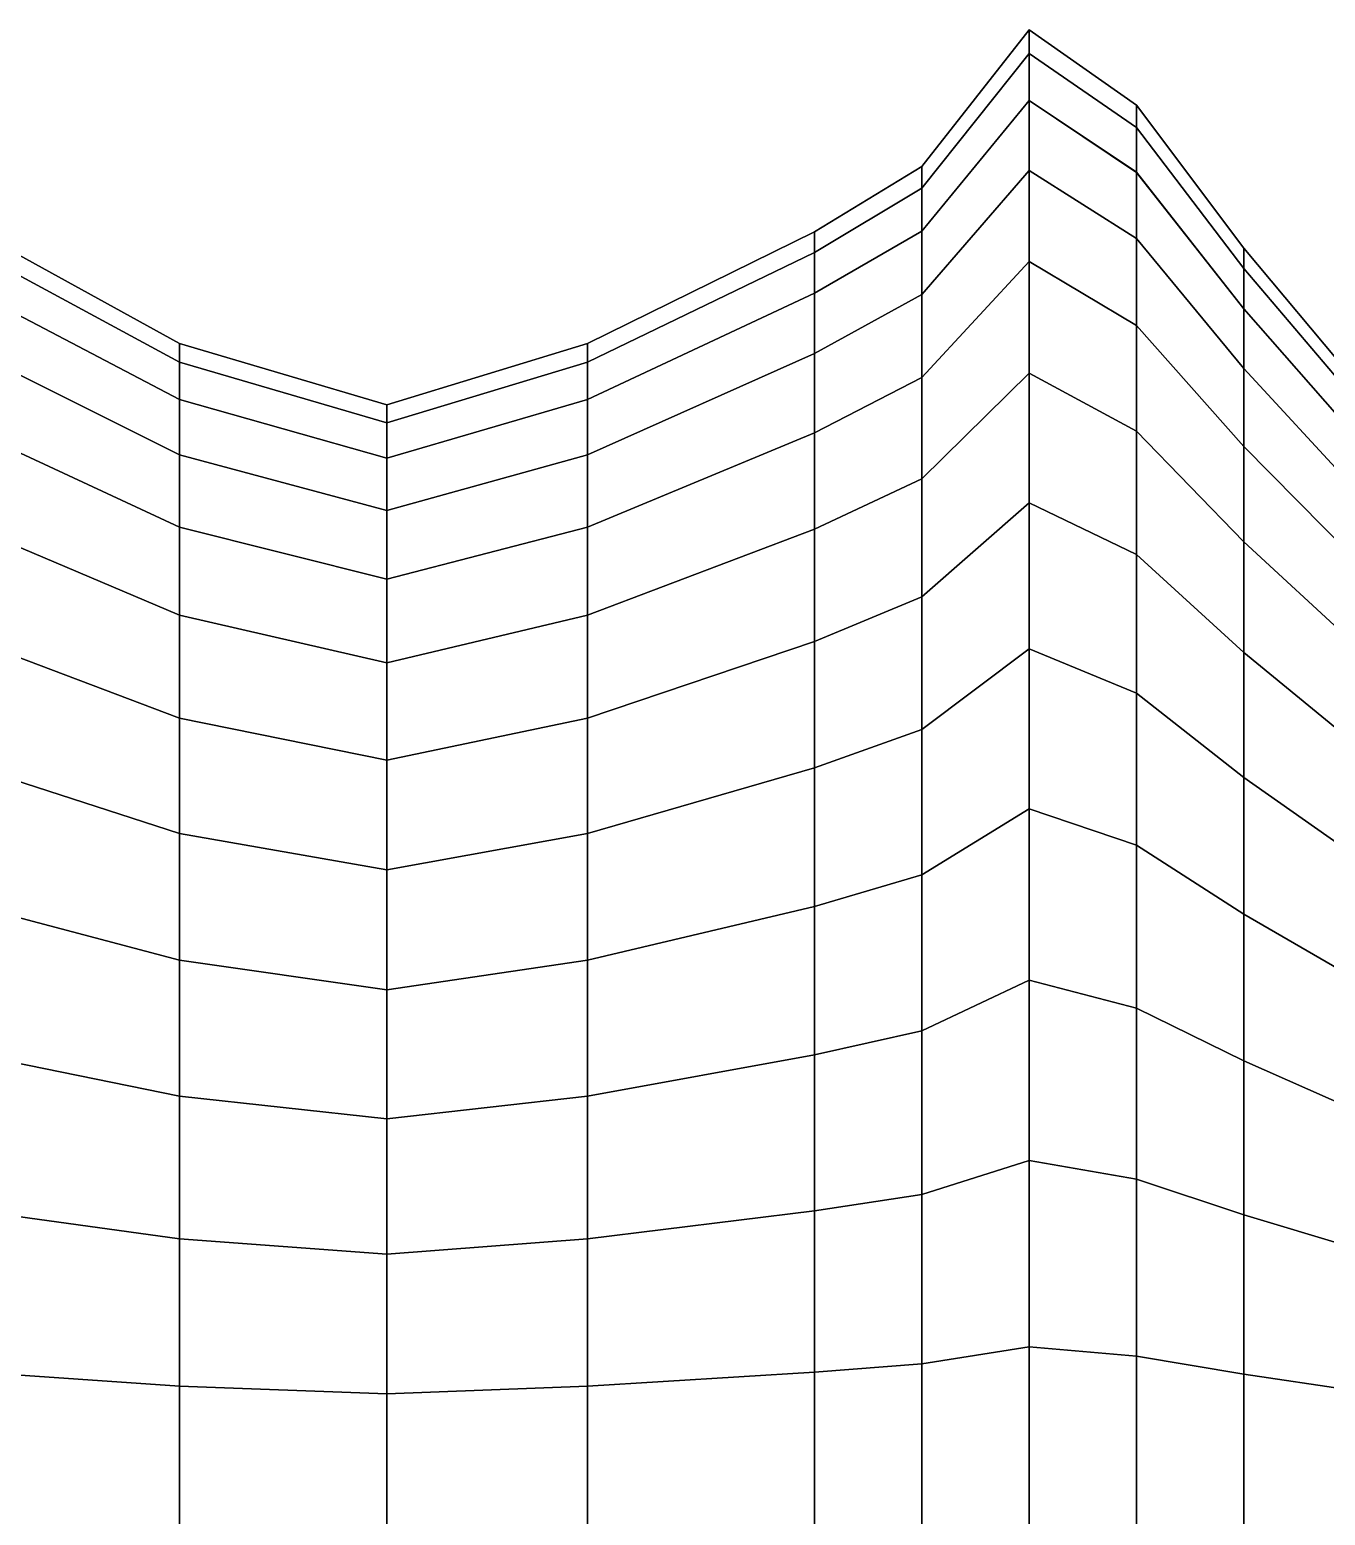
# Model space of a CAD drawing. Extents: x -4.7 to 8.2, y 0.4 to 1.1.
# Drawn here: x 7.7063 to 7.9437, y 0.7627 to 1.035 of the extents above; entities that cross this region are included whole.
import ezdxf

# ---------------------------------------------------------------- set-up
doc = ezdxf.new("R2010")
doc.units = 0

msp = doc.modelspace()

# ---------------------------------------------------------------- linework, layer by layer
at = {"layer": 'polySurface8', "color": 253}
for points in [[(7.86979, 1.00591, 2.20643), (7.86979, 1.00986, 2.23776), (7.88947, 1.03496, 2.23618), (7.88947, 1.03061, 2.20172)], [(7.86979, 1.00986, 2.23776), (7.86979, 1.00986, 2.26934), (7.88947, 1.03496, 2.27092), (7.88947, 1.03496, 2.23618)], [(7.86979, 1.00986, 2.26934), (7.86979, 1.00591, 2.30067), (7.88947, 1.03061, 2.30538), (7.88947, 1.03496, 2.27092)], [(7.88947, 1.03061, 2.20172), (7.88947, 1.03496, 2.23618), (7.90916, 1.02116, 2.23705), (7.90916, 1.01702, 2.20431)], [(7.88947, 1.03496, 2.23618), (7.88947, 1.03496, 2.27092), (7.90916, 1.02116, 2.27005), (7.90916, 1.02116, 2.23705)], [(7.88947, 1.03496, 2.27092), (7.88947, 1.03061, 2.30538), (7.90916, 1.01702, 2.30279), (7.90916, 1.02116, 2.27005)], [(7.86979, 0.99805, 2.17584), (7.86979, 1.00591, 2.20643), (7.88947, 1.03061, 2.20172), (7.88947, 1.02197, 2.16807)], [(7.86979, 1.00591, 2.30067), (7.86979, 0.99805, 2.33126), (7.88947, 1.02197, 2.33903), (7.88947, 1.03061, 2.30538)], [(7.88947, 1.02197, 2.16807), (7.88947, 1.03061, 2.20172), (7.90916, 1.01702, 2.20431), (7.90916, 1.00881, 2.17235)], [(7.88947, 1.03061, 2.30538), (7.88947, 1.02197, 2.33903), (7.90916, 1.00882, 2.33476), (7.90916, 1.01702, 2.30279)], [(7.86979, 0.98643, 2.14648), (7.86979, 0.99805, 2.17584), (7.88947, 1.02197, 2.16807), (7.88947, 1.00918, 2.13578)], [(7.86979, 0.99805, 2.33126), (7.86979, 0.98643, 2.36062), (7.88947, 1.00918, 2.37133), (7.88947, 1.02197, 2.33903)], [(7.88947, 1.00918, 2.13578), (7.88947, 1.02197, 2.16807), (7.90916, 1.00881, 2.17235), (7.90916, 0.99667, 2.14166)], [(7.88947, 1.02197, 2.33903), (7.88947, 1.00918, 2.37133), (7.90916, 0.99667, 2.36544), (7.90916, 1.00882, 2.33476)], [(7.90916, 1.01702, 2.20431), (7.90916, 1.02116, 2.23705), (7.92884, 0.99493, 2.2387), (7.92884, 0.99121, 2.20924)], [(7.90916, 1.02116, 2.23705), (7.90916, 1.02116, 2.27005), (7.92884, 0.99493, 2.2684), (7.92884, 0.99493, 2.2387)], [(7.90916, 1.02116, 2.27005), (7.90916, 1.01702, 2.30279), (7.92884, 0.99121, 2.29787), (7.92884, 0.99493, 2.2684)], [(7.90916, 1.00881, 2.17235), (7.90916, 1.01702, 2.20431), (7.92884, 0.99121, 2.20924), (7.92884, 0.98382, 2.18047)], [(7.90916, 1.01702, 2.30279), (7.90916, 1.00882, 2.33476), (7.92884, 0.98382, 2.32664), (7.92884, 0.99121, 2.29787)], [(7.8501, 0.99414, 2.20868), (7.8501, 0.99791, 2.23851), (7.86979, 1.00986, 2.23776), (7.86979, 1.00591, 2.20643)], [(7.8501, 0.99791, 2.23851), (7.8501, 0.99791, 2.26859), (7.86979, 1.00986, 2.26934), (7.86979, 1.00986, 2.23776)], [(7.8501, 0.99791, 2.26859), (7.8501, 0.99414, 2.29843), (7.86979, 1.00591, 2.30067), (7.86979, 1.00986, 2.26934)], [(7.86979, 0.97121, 2.11881), (7.86979, 0.98643, 2.14648), (7.88947, 1.00918, 2.13578), (7.88947, 0.99245, 2.10533)], [(7.86979, 0.98643, 2.36062), (7.86979, 0.97121, 2.3883), (7.88947, 0.99245, 2.40177), (7.88947, 1.00918, 2.37133)], [(7.88947, 0.99245, 2.10533), (7.88947, 1.00918, 2.13578), (7.90916, 0.99667, 2.14166), (7.90916, 0.98077, 2.11275)], [(7.88947, 1.00918, 2.37133), (7.88947, 0.99245, 2.40177), (7.90916, 0.98077, 2.39436), (7.90916, 0.99667, 2.36544)], [(7.90916, 1.00882, 2.33476), (7.90916, 0.99667, 2.36544), (7.92884, 0.97289, 2.35425), (7.92884, 0.98382, 2.32664)], [(7.90916, 0.99667, 2.14166), (7.90916, 1.00881, 2.17235), (7.92884, 0.98382, 2.18047), (7.92884, 0.97289, 2.15285)], [(7.8501, 0.98666, 2.17954), (7.8501, 0.99414, 2.20868), (7.86979, 1.00591, 2.20643), (7.86979, 0.99805, 2.17584)], [(7.8501, 0.99414, 2.29843), (7.8501, 0.98666, 2.32756), (7.86979, 0.99805, 2.33126), (7.86979, 1.00591, 2.30067)], [(7.69654, 0.99414, 2.20868), (7.69654, 0.99791, 2.23852), (7.73373, 0.97745, 2.2398), (7.73373, 0.974, 2.21252)], [(7.69654, 0.99791, 2.23852), (7.69654, 0.99791, 2.26859), (7.73373, 0.97745, 2.2673), (7.73373, 0.97745, 2.2398)], [(7.69654, 0.99791, 2.26859), (7.69654, 0.99414, 2.29843), (7.73373, 0.974, 2.29459), (7.73373, 0.97745, 2.2673)], [(7.80853, 0.974, 2.21252), (7.80853, 0.97745, 2.2398), (7.8501, 0.99791, 2.23851), (7.8501, 0.99414, 2.20868)], [(7.80853, 0.97745, 2.2398), (7.80853, 0.97745, 2.2673), (7.8501, 0.99791, 2.26859), (7.8501, 0.99791, 2.23851)], [(7.80853, 0.97745, 2.2673), (7.80853, 0.974, 2.29459), (7.8501, 0.99414, 2.29843), (7.8501, 0.99791, 2.26859)], [(7.8501, 0.97559, 2.15158), (7.8501, 0.98666, 2.17954), (7.86979, 0.99805, 2.17584), (7.86979, 0.98643, 2.14648)], [(7.8501, 0.98666, 2.32756), (7.8501, 0.97559, 2.35552), (7.86979, 0.98643, 2.36062), (7.86979, 0.99805, 2.33126)], [(7.90916, 0.98077, 2.11275), (7.90916, 0.99667, 2.14166), (7.92884, 0.97289, 2.15285), (7.92884, 0.95858, 2.12683)], [(7.90916, 0.99667, 2.36544), (7.90916, 0.98077, 2.39436), (7.92884, 0.95858, 2.38028), (7.92884, 0.97289, 2.35425)], [(7.69654, 0.98666, 2.17955), (7.69654, 0.99414, 2.20868), (7.73373, 0.974, 2.21252), (7.73373, 0.96716, 2.18588)], [(7.69654, 0.99414, 2.29843), (7.69654, 0.98666, 2.32756), (7.73373, 0.96716, 2.32122), (7.73373, 0.974, 2.29459)], [(7.80853, 0.96716, 2.18588), (7.80853, 0.974, 2.21252), (7.8501, 0.99414, 2.20868), (7.8501, 0.98666, 2.17954)], [(7.80853, 0.974, 2.29459), (7.80853, 0.96716, 2.32122), (7.8501, 0.98666, 2.32756), (7.8501, 0.99414, 2.29843)], [(7.92884, 0.99121, 2.20924), (7.92884, 0.99493, 2.2387), (7.94853, 0.97133, 2.24019), (7.94853, 0.96798, 2.21367)], [(7.92884, 0.99493, 2.2387), (7.92884, 0.99493, 2.2684), (7.94853, 0.97133, 2.26692), (7.94853, 0.97133, 2.24019)], [(7.92884, 0.99493, 2.2684), (7.92884, 0.99121, 2.29787), (7.94853, 0.96798, 2.29344), (7.94853, 0.97133, 2.26692)], [(7.86979, 0.95265, 2.09326), (7.86979, 0.97121, 2.11881), (7.88947, 0.99245, 2.10533), (7.88947, 0.97203, 2.07723)], [(7.86979, 0.97121, 2.3883), (7.86979, 0.95265, 2.41384), (7.88947, 0.97203, 2.42987), (7.88947, 0.99245, 2.40177)], [(7.88947, 0.97203, 2.07723), (7.88947, 0.99245, 2.10533), (7.90916, 0.98077, 2.11275), (7.90916, 0.96137, 2.08605)], [(7.88947, 0.99245, 2.40177), (7.88947, 0.97203, 2.42987), (7.90916, 0.96137, 2.42106), (7.90916, 0.98077, 2.39436)], [(7.92884, 0.98382, 2.18047), (7.92884, 0.99121, 2.20924), (7.94853, 0.96798, 2.21367), (7.94853, 0.96133, 2.18778)], [(7.92884, 0.99121, 2.29787), (7.92884, 0.98382, 2.32664), (7.94853, 0.96133, 2.31933), (7.94853, 0.96798, 2.29344)], [(7.69654, 0.97559, 2.15158), (7.69654, 0.98666, 2.17955), (7.73373, 0.96716, 2.18588), (7.73373, 0.95704, 2.16031)], [(7.69654, 0.98666, 2.32756), (7.69654, 0.97559, 2.35552), (7.73373, 0.95704, 2.34679), (7.73373, 0.96716, 2.32122)], [(7.80853, 0.95704, 2.16031), (7.80853, 0.96716, 2.18588), (7.8501, 0.98666, 2.17954), (7.8501, 0.97559, 2.15158)], [(7.80853, 0.96716, 2.32122), (7.80853, 0.95704, 2.34679), (7.8501, 0.97559, 2.35552), (7.8501, 0.98666, 2.32756)], [(7.8501, 0.9611, 2.12523), (7.8501, 0.97559, 2.15158), (7.86979, 0.98643, 2.14648), (7.86979, 0.97121, 2.11881)], [(7.8501, 0.97559, 2.35552), (7.8501, 0.9611, 2.38188), (7.86979, 0.97121, 2.3883), (7.86979, 0.98643, 2.36062)], [(7.92884, 0.97289, 2.15285), (7.92884, 0.98382, 2.18047), (7.94853, 0.96133, 2.18778), (7.94853, 0.95149, 2.16292)], [(7.92884, 0.98382, 2.32664), (7.92884, 0.97289, 2.35425), (7.94853, 0.95149, 2.34418), (7.94853, 0.96133, 2.31933)], [(7.90916, 0.96137, 2.08605), (7.90916, 0.98077, 2.11275), (7.92884, 0.95858, 2.12683), (7.92884, 0.94112, 2.1028)], [(7.90916, 0.98077, 2.39436), (7.90916, 0.96137, 2.42106), (7.92884, 0.94112, 2.40431), (7.92884, 0.95858, 2.38028)], [(7.69654, 0.9611, 2.12523), (7.69654, 0.97559, 2.15158), (7.73373, 0.95704, 2.16031), (7.73373, 0.94379, 2.13621)], [(7.69654, 0.97559, 2.35552), (7.69654, 0.9611, 2.38188), (7.73373, 0.94379, 2.37089), (7.73373, 0.95704, 2.34679)], [(7.73373, 0.974, 2.21252), (7.73373, 0.97745, 2.2398), (7.77175, 0.96619, 2.24051), (7.77175, 0.96292, 2.21463)], [(7.73373, 0.97745, 2.2398), (7.73373, 0.97745, 2.2673), (7.77175, 0.96619, 2.26659), (7.77175, 0.96619, 2.24051)], [(7.73373, 0.97745, 2.2673), (7.73373, 0.974, 2.29459), (7.77175, 0.96292, 2.29247), (7.77175, 0.96619, 2.26659)], [(7.77175, 0.96292, 2.21463), (7.77175, 0.96619, 2.24051), (7.80853, 0.97745, 2.2398), (7.80853, 0.974, 2.21252)], [(7.77175, 0.96619, 2.24051), (7.77175, 0.96619, 2.26659), (7.80853, 0.97745, 2.2673), (7.80853, 0.97745, 2.2398)], [(7.77175, 0.96619, 2.26659), (7.77175, 0.96292, 2.29247), (7.80853, 0.974, 2.29459), (7.80853, 0.97745, 2.2673)], [(7.80853, 0.94379, 2.13621), (7.80853, 0.95704, 2.16031), (7.8501, 0.97559, 2.15158), (7.8501, 0.9611, 2.12523)], [(7.80853, 0.95704, 2.34679), (7.80853, 0.94379, 2.37089), (7.8501, 0.9611, 2.38188), (7.8501, 0.97559, 2.35552)], [(7.73373, 0.96716, 2.18588), (7.73373, 0.974, 2.21252), (7.77175, 0.96292, 2.21463), (7.77175, 0.95643, 2.18937)], [(7.73373, 0.974, 2.29459), (7.73373, 0.96716, 2.32122), (7.77175, 0.95643, 2.31774), (7.77175, 0.96292, 2.29247)], [(7.77175, 0.95643, 2.18937), (7.77175, 0.96292, 2.21463), (7.80853, 0.974, 2.21252), (7.80853, 0.96716, 2.18588)], [(7.77175, 0.96292, 2.29247), (7.77175, 0.95643, 2.31774), (7.80853, 0.96716, 2.32122), (7.80853, 0.974, 2.29459)], [(7.92884, 0.95858, 2.12683), (7.92884, 0.97289, 2.15285), (7.94853, 0.95149, 2.16292), (7.94853, 0.93861, 2.1395)], [(7.92884, 0.97289, 2.35425), (7.92884, 0.95858, 2.38028), (7.94853, 0.93861, 2.36761), (7.94853, 0.95149, 2.34418)], [(7.8501, 0.94342, 2.10089), (7.8501, 0.9611, 2.12523), (7.86979, 0.97121, 2.11881), (7.86979, 0.95265, 2.09326)], [(7.8501, 0.9611, 2.38188), (7.8501, 0.94343, 2.40621), (7.86979, 0.95265, 2.41384), (7.86979, 0.97121, 2.3883)], [(7.86979, 0.93103, 2.07024), (7.86979, 0.95265, 2.09326), (7.88947, 0.97203, 2.07723), (7.88947, 0.94825, 2.05191)], [(7.86979, 0.95265, 2.41384), (7.86979, 0.93103, 2.43686), (7.88947, 0.94825, 2.4552), (7.88947, 0.97203, 2.42987)], [(7.88947, 0.94825, 2.05191), (7.88947, 0.97203, 2.07723), (7.90916, 0.96137, 2.08605), (7.90916, 0.93878, 2.06199)], [(7.88947, 0.97203, 2.42987), (7.88947, 0.94825, 2.4552), (7.90916, 0.93878, 2.44511), (7.90916, 0.96137, 2.42106)], [(7.73373, 0.95704, 2.16031), (7.73373, 0.96716, 2.18588), (7.77175, 0.95643, 2.18937), (7.77175, 0.94683, 2.16512)], [(7.73373, 0.96716, 2.32122), (7.73373, 0.95704, 2.34679), (7.77175, 0.94683, 2.34199), (7.77175, 0.95643, 2.31774)], [(7.77175, 0.94683, 2.16512), (7.77175, 0.95643, 2.18937), (7.80853, 0.96716, 2.18588), (7.80853, 0.95704, 2.16031)], [(7.77175, 0.95643, 2.31774), (7.77175, 0.94683, 2.34199), (7.80853, 0.95704, 2.34679), (7.80853, 0.96716, 2.32122)], [(7.90916, 0.93878, 2.06199), (7.90916, 0.96137, 2.08605), (7.92884, 0.94112, 2.1028), (7.92884, 0.92079, 2.08115)], [(7.90916, 0.96137, 2.42106), (7.90916, 0.93878, 2.44511), (7.92884, 0.92079, 2.42596), (7.92884, 0.94112, 2.40431)], [(7.69654, 0.94342, 2.10089), (7.69654, 0.9611, 2.12523), (7.73373, 0.94379, 2.13621), (7.73373, 0.92762, 2.11397)], [(7.69654, 0.9611, 2.38188), (7.69654, 0.94343, 2.40621), (7.73373, 0.92762, 2.39314), (7.73373, 0.94379, 2.37089)], [(7.80853, 0.92762, 2.11397), (7.80853, 0.94379, 2.13621), (7.8501, 0.9611, 2.12523), (7.8501, 0.94342, 2.10089)], [(7.80853, 0.94379, 2.37089), (7.80853, 0.92762, 2.39314), (7.8501, 0.94343, 2.40621), (7.8501, 0.9611, 2.38188)], [(7.92884, 0.94112, 2.1028), (7.92884, 0.95858, 2.12683), (7.94853, 0.93861, 2.1395), (7.94853, 0.9229, 2.11787)], [(7.92884, 0.95858, 2.38028), (7.92884, 0.94112, 2.40431), (7.94853, 0.9229, 2.38923), (7.94853, 0.93861, 2.36761)], [(7.73373, 0.94379, 2.13621), (7.73373, 0.95704, 2.16031), (7.77175, 0.94683, 2.16512), (7.77175, 0.93426, 2.14226)], [(7.73373, 0.95704, 2.34679), (7.73373, 0.94379, 2.37089), (7.77175, 0.93426, 2.36485), (7.77175, 0.94683, 2.34199)], [(7.77175, 0.93426, 2.14226), (7.77175, 0.94683, 2.16512), (7.80853, 0.95704, 2.16031), (7.80853, 0.94379, 2.13621)], [(7.77175, 0.94683, 2.34199), (7.77175, 0.93426, 2.36485), (7.80853, 0.94379, 2.37089), (7.80853, 0.95704, 2.34679)], [(7.8501, 0.92284, 2.07897), (7.8501, 0.94342, 2.10089), (7.86979, 0.95265, 2.09326), (7.86979, 0.93103, 2.07024)], [(7.8501, 0.94343, 2.40621), (7.8501, 0.92284, 2.42813), (7.86979, 0.93103, 2.43686), (7.86979, 0.95265, 2.41384)], [(7.86979, 0.9067, 2.05011), (7.86979, 0.93103, 2.07024), (7.88947, 0.94825, 2.05191), (7.88947, 0.92148, 2.02977)], [(7.86979, 0.93103, 2.43686), (7.86979, 0.9067, 2.45699), (7.88947, 0.92148, 2.47734), (7.88947, 0.94825, 2.4552)], [(7.88947, 0.92148, 2.02977), (7.88947, 0.94825, 2.05191), (7.90916, 0.93878, 2.06199), (7.90916, 0.91335, 2.04096)], [(7.88947, 0.94825, 2.4552), (7.88947, 0.92148, 2.47734), (7.90916, 0.91335, 2.46615), (7.90916, 0.93878, 2.44511)], [(7.69654, 0.94343, 2.40621), (7.69654, 0.92284, 2.42814), (7.73373, 0.9088, 2.41319), (7.73373, 0.92762, 2.39314)], [(7.69654, 0.92284, 2.07897), (7.69654, 0.94342, 2.10089), (7.73373, 0.92762, 2.11397), (7.73373, 0.9088, 2.09392)], [(7.73373, 0.92762, 2.11397), (7.73373, 0.94379, 2.13621), (7.77175, 0.93426, 2.14226), (7.77175, 0.91893, 2.12116)], [(7.73373, 0.94379, 2.37089), (7.73373, 0.92762, 2.39314), (7.77175, 0.91893, 2.38595), (7.77175, 0.93426, 2.36485)], [(7.77175, 0.91893, 2.12116), (7.77175, 0.93426, 2.14226), (7.80853, 0.94379, 2.13621), (7.80853, 0.92762, 2.11397)], [(7.77175, 0.93426, 2.36485), (7.77175, 0.91893, 2.38595), (7.80853, 0.92762, 2.39314), (7.80853, 0.94379, 2.37089)], [(7.80853, 0.92762, 2.39314), (7.80853, 0.9088, 2.41319), (7.8501, 0.92284, 2.42813), (7.8501, 0.94343, 2.40621)], [(7.80853, 0.9088, 2.09392), (7.80853, 0.92762, 2.11397), (7.8501, 0.94342, 2.10089), (7.8501, 0.92284, 2.07897)], [(7.92884, 0.92079, 2.08115), (7.92884, 0.94112, 2.1028), (7.94853, 0.9229, 2.11787), (7.94853, 0.9046, 2.09839)], [(7.92884, 0.94112, 2.40431), (7.92884, 0.92079, 2.42596), (7.94853, 0.9046, 2.40872), (7.94853, 0.9229, 2.38923)], [(7.90916, 0.91335, 2.04096), (7.90916, 0.93878, 2.06199), (7.92884, 0.92079, 2.08115), (7.92884, 0.89791, 2.06222)], [(7.90916, 0.93878, 2.44511), (7.90916, 0.91335, 2.46615), (7.92884, 0.89791, 2.44489), (7.92884, 0.92079, 2.42596)], [(7.8501, 0.89966, 2.0598), (7.8501, 0.92284, 2.07897), (7.86979, 0.93103, 2.07024), (7.86979, 0.9067, 2.05011)], [(7.8501, 0.92284, 2.42813), (7.8501, 0.89966, 2.44731), (7.86979, 0.9067, 2.45699), (7.86979, 0.93103, 2.43686)], [(7.73373, 0.9088, 2.09392), (7.73373, 0.92762, 2.11397), (7.77175, 0.91893, 2.12116), (7.77174, 0.90108, 2.10214)], [(7.73373, 0.92762, 2.39314), (7.73373, 0.9088, 2.41319), (7.77175, 0.90108, 2.40496), (7.77175, 0.91893, 2.38595)], [(7.77174, 0.90108, 2.10214), (7.77175, 0.91893, 2.12116), (7.80853, 0.92762, 2.11397), (7.80853, 0.9088, 2.09392)], [(7.77175, 0.91893, 2.38595), (7.77175, 0.90108, 2.40496), (7.80853, 0.9088, 2.41319), (7.80853, 0.92762, 2.39314)], [(7.69654, 0.89966, 2.0598), (7.69654, 0.92284, 2.07897), (7.73373, 0.9088, 2.09392), (7.73373, 0.88761, 2.07639)], [(7.69654, 0.92284, 2.42814), (7.69654, 0.89966, 2.44731), (7.73373, 0.88761, 2.43072), (7.73373, 0.9088, 2.41319)], [(7.80853, 0.88761, 2.07639), (7.80853, 0.9088, 2.09392), (7.8501, 0.92284, 2.07897), (7.8501, 0.89966, 2.0598)], [(7.80853, 0.9088, 2.41319), (7.80853, 0.88761, 2.43072), (7.8501, 0.89966, 2.44731), (7.8501, 0.92284, 2.42813)], [(7.86979, 0.88004, 2.03319), (7.86979, 0.9067, 2.05011), (7.88947, 0.92148, 2.02977), (7.88947, 0.89215, 2.01115)], [(7.86979, 0.9067, 2.45699), (7.86979, 0.88004, 2.47391), (7.88947, 0.89215, 2.49595), (7.88947, 0.92148, 2.47734)], [(7.88947, 0.89215, 2.01115), (7.88947, 0.92148, 2.02977), (7.90916, 0.91335, 2.04096), (7.90916, 0.88549, 2.02327)], [(7.88947, 0.92148, 2.47734), (7.88947, 0.89215, 2.49595), (7.90916, 0.88549, 2.48383), (7.90916, 0.91335, 2.46615)], [(7.92884, 0.89791, 2.06222), (7.92884, 0.92079, 2.08115), (7.94853, 0.9046, 2.09839), (7.94853, 0.88401, 2.08135)], [(7.92884, 0.92079, 2.42596), (7.92884, 0.89791, 2.44489), (7.94853, 0.88401, 2.42576), (7.94853, 0.9046, 2.40872)], [(7.90916, 0.88549, 2.02327), (7.90916, 0.91335, 2.04096), (7.92884, 0.89791, 2.06222), (7.92884, 0.87283, 2.0463)], [(7.90916, 0.91335, 2.46615), (7.90916, 0.88549, 2.48383), (7.92884, 0.87283, 2.4608), (7.92884, 0.89791, 2.44489)], [(7.73373, 0.88761, 2.07639), (7.73373, 0.9088, 2.09392), (7.77174, 0.90108, 2.10214), (7.77174, 0.88098, 2.08551)], [(7.73373, 0.9088, 2.41319), (7.73373, 0.88761, 2.43072), (7.77175, 0.88098, 2.42159), (7.77175, 0.90108, 2.40496)], [(7.77174, 0.88098, 2.08551), (7.77174, 0.90108, 2.10214), (7.80853, 0.9088, 2.09392), (7.80853, 0.88761, 2.07639)], [(7.77175, 0.90108, 2.40496), (7.77175, 0.88098, 2.42159), (7.80853, 0.88761, 2.43072), (7.80853, 0.9088, 2.41319)], [(7.8501, 0.87427, 2.04368), (7.8501, 0.89966, 2.0598), (7.86979, 0.9067, 2.05011), (7.86979, 0.88004, 2.03319)], [(7.8501, 0.89966, 2.44731), (7.8501, 0.87427, 2.46342), (7.86979, 0.88004, 2.47391), (7.86979, 0.9067, 2.45699)], [(7.69654, 0.87427, 2.04368), (7.69654, 0.89966, 2.0598), (7.73373, 0.88761, 2.07639), (7.73373, 0.86439, 2.06165)], [(7.69654, 0.89966, 2.44731), (7.69654, 0.87427, 2.46342), (7.73373, 0.86439, 2.44545), (7.73373, 0.88761, 2.43072)], [(7.80853, 0.86439, 2.06165), (7.80853, 0.88761, 2.07639), (7.8501, 0.89966, 2.0598), (7.8501, 0.87427, 2.04368)], [(7.80853, 0.88761, 2.43072), (7.80853, 0.86439, 2.44545), (7.8501, 0.87427, 2.46342), (7.8501, 0.89966, 2.44731)], [(7.92884, 0.87283, 2.0463), (7.92884, 0.89791, 2.06222), (7.94853, 0.88401, 2.08135), (7.94853, 0.86144, 2.06703)], [(7.92884, 0.89791, 2.44489), (7.92884, 0.87283, 2.4608), (7.94853, 0.86144, 2.44008), (7.94853, 0.88401, 2.42576)], [(7.86979, 0.85146, 2.01974), (7.86979, 0.88004, 2.03319), (7.88947, 0.89215, 2.01115), (7.88947, 0.86072, 1.99636)], [(7.86979, 0.88004, 2.47391), (7.86979, 0.85146, 2.48736), (7.88947, 0.86072, 2.51074), (7.88947, 0.89215, 2.49595)], [(7.88947, 0.86072, 1.99636), (7.88947, 0.89215, 2.01115), (7.90916, 0.88549, 2.02327), (7.90916, 0.85563, 2.00922)], [(7.88947, 0.89215, 2.49595), (7.88947, 0.86072, 2.51074), (7.90916, 0.85563, 2.49788), (7.90916, 0.88549, 2.48383)], [(7.73373, 0.86439, 2.06165), (7.73373, 0.88761, 2.07639), (7.77174, 0.88098, 2.08551), (7.77174, 0.85896, 2.07154)], [(7.73373, 0.88761, 2.43072), (7.73373, 0.86439, 2.44545), (7.77175, 0.85896, 2.43557), (7.77175, 0.88098, 2.42159)], [(7.77174, 0.85896, 2.07154), (7.77174, 0.88098, 2.08551), (7.80853, 0.88761, 2.07639), (7.80853, 0.86439, 2.06165)], [(7.77175, 0.88098, 2.42159), (7.77175, 0.85896, 2.43557), (7.80853, 0.86439, 2.44545), (7.80853, 0.88761, 2.43072)], [(7.90916, 0.85563, 2.00922), (7.90916, 0.88549, 2.02327), (7.92884, 0.87283, 2.0463), (7.92884, 0.84596, 2.03366)], [(7.90916, 0.88549, 2.48383), (7.90916, 0.85563, 2.49788), (7.92884, 0.84596, 2.47345), (7.92884, 0.87283, 2.4608)], [(7.8501, 0.84706, 2.03088), (7.8501, 0.87427, 2.04368), (7.86979, 0.88004, 2.03319), (7.86979, 0.85146, 2.01974)], [(7.8501, 0.87427, 2.46342), (7.8501, 0.84706, 2.47623), (7.86979, 0.85146, 2.48736), (7.86979, 0.88004, 2.47391)], [(7.69654, 0.84706, 2.03088), (7.69654, 0.87427, 2.04368), (7.73373, 0.86439, 2.06165), (7.73373, 0.83951, 2.04995)], [(7.69654, 0.87427, 2.46342), (7.69654, 0.84706, 2.47623), (7.73373, 0.83951, 2.45716), (7.73373, 0.86439, 2.44545)], [(7.80853, 0.83951, 2.04994), (7.80853, 0.86439, 2.06165), (7.8501, 0.87427, 2.04368), (7.8501, 0.84706, 2.03088)], [(7.80853, 0.86439, 2.44545), (7.80853, 0.83951, 2.45716), (7.8501, 0.84706, 2.47623), (7.8501, 0.87427, 2.46342)], [(7.92884, 0.84596, 2.03366), (7.92884, 0.87283, 2.0463), (7.94853, 0.86144, 2.06703), (7.94853, 0.83725, 2.05565)], [(7.92884, 0.87283, 2.4608), (7.92884, 0.84596, 2.47345), (7.94853, 0.83725, 2.45146), (7.94853, 0.86144, 2.44008)], [(7.73373, 0.83951, 2.04995), (7.73373, 0.86439, 2.06165), (7.77174, 0.85896, 2.07154), (7.77174, 0.83535, 2.06043)], [(7.73373, 0.86439, 2.44545), (7.73373, 0.83951, 2.45716), (7.77175, 0.83535, 2.44667), (7.77175, 0.85896, 2.43557)], [(7.77174, 0.83535, 2.06043), (7.77174, 0.85896, 2.07154), (7.80853, 0.86439, 2.06165), (7.80853, 0.83951, 2.04994)], [(7.77175, 0.85896, 2.43557), (7.77175, 0.83535, 2.44667), (7.80853, 0.83951, 2.45716), (7.80853, 0.86439, 2.44545)], [(7.86979, 0.82143, 2.00999), (7.86979, 0.85146, 2.01974), (7.88947, 0.86072, 1.99636), (7.88947, 0.82768, 1.98563)], [(7.86979, 0.85146, 2.48736), (7.86979, 0.82143, 2.49712), (7.88947, 0.82769, 2.52148), (7.88947, 0.86072, 2.51074)], [(7.88947, 0.82768, 1.98563), (7.88947, 0.86072, 1.99636), (7.90916, 0.85563, 2.00922), (7.90916, 0.82424, 1.99902)], [(7.88947, 0.86072, 2.51074), (7.88947, 0.82769, 2.52148), (7.90916, 0.82425, 2.50808), (7.90916, 0.85563, 2.49788)], [(7.90916, 0.82424, 1.99902), (7.90916, 0.85563, 2.00922), (7.92884, 0.84596, 2.03366), (7.92884, 0.81771, 2.02448)], [(7.90916, 0.85563, 2.49788), (7.90916, 0.82425, 2.50808), (7.92884, 0.81771, 2.48263), (7.92884, 0.84596, 2.47345)], [(7.8501, 0.81845, 2.02158), (7.8501, 0.84706, 2.03088), (7.86979, 0.85146, 2.01974), (7.86979, 0.82143, 2.00999)], [(7.8501, 0.84706, 2.47623), (7.8501, 0.81845, 2.48552), (7.86979, 0.82143, 2.49712), (7.86979, 0.85146, 2.48736)], [(7.69654, 0.81845, 2.02158), (7.69654, 0.84706, 2.03088), (7.73373, 0.83951, 2.04995), (7.73373, 0.81335, 2.04145)], [(7.69654, 0.84706, 2.47623), (7.69654, 0.81845, 2.48552), (7.73373, 0.81335, 2.46566), (7.73373, 0.83951, 2.45716)], [(7.80853, 0.81335, 2.04145), (7.80853, 0.83951, 2.04994), (7.8501, 0.84706, 2.03088), (7.8501, 0.81845, 2.02158)], [(7.80853, 0.83951, 2.45716), (7.80853, 0.81335, 2.46566), (7.8501, 0.81845, 2.48552), (7.8501, 0.84706, 2.47623)], [(7.92884, 0.81771, 2.02448), (7.92884, 0.84596, 2.03366), (7.94853, 0.83725, 2.05565), (7.94853, 0.81183, 2.04739)], [(7.92884, 0.84596, 2.47345), (7.92884, 0.81771, 2.48263), (7.94853, 0.81183, 2.45972), (7.94853, 0.83725, 2.45146)], [(7.73373, 0.81335, 2.04145), (7.73373, 0.83951, 2.04995), (7.77174, 0.83535, 2.06043), (7.77175, 0.81055, 2.05237)], [(7.73373, 0.83951, 2.45716), (7.73373, 0.81335, 2.46566), (7.77175, 0.81055, 2.45473), (7.77175, 0.83535, 2.44667)], [(7.77175, 0.81055, 2.05237), (7.77174, 0.83535, 2.06043), (7.80853, 0.83951, 2.04994), (7.80853, 0.81335, 2.04145)], [(7.77175, 0.83535, 2.44667), (7.77175, 0.81055, 2.45473), (7.80853, 0.81335, 2.46566), (7.80853, 0.83951, 2.45716)], [(7.86979, 0.82143, 2.49712), (7.86979, 0.79041, 2.50304), (7.88947, 0.79356, 2.52799), (7.88947, 0.82769, 2.52148)], [(7.86979, 0.79041, 2.00407), (7.86979, 0.82143, 2.00999), (7.88947, 0.82768, 1.98563), (7.88947, 0.79356, 1.97912)], [(7.88947, 0.82769, 2.52148), (7.88947, 0.79356, 2.52799), (7.90916, 0.79183, 2.51426), (7.90916, 0.82425, 2.50808)], [(7.88947, 0.79356, 1.97912), (7.88947, 0.82768, 1.98563), (7.90916, 0.82424, 1.99902), (7.90916, 0.79183, 1.99284)], [(7.90916, 0.82425, 2.50808), (7.90916, 0.79183, 2.51426), (7.92884, 0.78853, 2.48819), (7.92884, 0.81771, 2.48263)], [(7.90916, 0.79183, 1.99284), (7.90916, 0.82424, 1.99902), (7.92884, 0.81771, 2.02448), (7.92884, 0.78853, 2.01891)], [(7.8501, 0.78891, 2.01595), (7.8501, 0.81845, 2.02158), (7.86979, 0.82143, 2.00999), (7.86979, 0.79041, 2.00407)], [(7.8501, 0.81845, 2.48552), (7.8501, 0.78891, 2.49116), (7.86979, 0.79041, 2.50304), (7.86979, 0.82143, 2.49712)], [(7.69654, 0.78891, 2.01595), (7.69654, 0.81845, 2.02158), (7.73373, 0.81335, 2.04145), (7.73373, 0.78634, 2.03629)], [(7.69654, 0.81845, 2.48552), (7.69654, 0.78891, 2.49116), (7.73373, 0.78634, 2.47081), (7.73373, 0.81335, 2.46566)], [(7.80853, 0.78634, 2.03629), (7.80853, 0.81335, 2.04145), (7.8501, 0.81845, 2.02158), (7.8501, 0.78891, 2.01595)], [(7.80853, 0.81335, 2.46566), (7.80853, 0.78634, 2.47081), (7.8501, 0.78891, 2.49116), (7.8501, 0.81845, 2.48552)], [(7.92884, 0.78853, 2.01891), (7.92884, 0.81771, 2.02448), (7.94853, 0.81183, 2.04739), (7.94853, 0.78557, 2.04238)], [(7.92884, 0.81771, 2.48263), (7.92884, 0.78853, 2.48819), (7.94853, 0.78557, 2.46473), (7.94853, 0.81183, 2.45972)], [(7.73373, 0.78634, 2.03629), (7.73373, 0.81335, 2.04145), (7.77175, 0.81055, 2.05237), (7.77175, 0.78493, 2.04748)], [(7.73373, 0.81335, 2.46566), (7.73373, 0.78634, 2.47081), (7.77175, 0.78493, 2.45962), (7.77175, 0.81055, 2.45473)], [(7.77175, 0.78493, 2.04748), (7.77175, 0.81055, 2.05237), (7.80853, 0.81335, 2.04145), (7.80853, 0.78634, 2.03629)], [(7.77175, 0.81055, 2.45473), (7.77175, 0.78493, 2.45962), (7.80853, 0.78634, 2.47081), (7.80853, 0.81335, 2.46566)], [(7.86979, 0.75889, 2.00209), (7.86979, 0.79041, 2.00407), (7.88947, 0.79356, 1.97912), (7.88947, 0.75889, 1.97694)], [(7.86979, 0.79041, 2.50304), (7.86979, 0.75889, 2.50502), (7.88947, 0.75889, 2.53017), (7.88947, 0.79356, 2.52799)], [(7.88947, 0.75889, 1.97694), (7.88947, 0.79356, 1.97912), (7.90916, 0.79183, 1.99284), (7.90916, 0.75889, 1.99077)], [(7.88947, 0.79356, 2.52799), (7.88947, 0.75889, 2.53017), (7.90916, 0.75889, 2.51634), (7.90916, 0.79183, 2.51426)], [(7.8501, 0.75889, 2.01406), (7.8501, 0.78891, 2.01595), (7.86979, 0.79041, 2.00407), (7.86979, 0.75889, 2.00209)], [(7.8501, 0.78891, 2.49116), (7.8501, 0.75889, 2.49304), (7.86979, 0.75889, 2.50502), (7.86979, 0.79041, 2.50304)], [(7.90916, 0.75889, 1.99077), (7.90916, 0.79183, 1.99284), (7.92884, 0.78853, 2.01891), (7.92884, 0.75889, 2.01705)], [(7.90916, 0.79183, 2.51426), (7.90916, 0.75889, 2.51634), (7.92884, 0.75889, 2.49006), (7.92884, 0.78853, 2.48819)], [(7.69654, 0.75889, 2.01406), (7.69654, 0.78891, 2.01595), (7.73373, 0.78634, 2.03629), (7.73373, 0.75889, 2.03457)], [(7.69654, 0.78891, 2.49116), (7.69654, 0.75889, 2.49305), (7.73373, 0.75889, 2.47254), (7.73373, 0.78634, 2.47081)], [(7.80853, 0.75889, 2.03457), (7.80853, 0.78634, 2.03629), (7.8501, 0.78891, 2.01595), (7.8501, 0.75889, 2.01406)], [(7.80853, 0.78634, 2.47081), (7.80853, 0.75889, 2.47254), (7.8501, 0.75889, 2.49304), (7.8501, 0.78891, 2.49116)], [(7.92884, 0.75889, 2.01705), (7.92884, 0.78853, 2.01891), (7.94853, 0.78557, 2.04238), (7.94853, 0.75889, 2.0407)], [(7.92884, 0.78853, 2.48819), (7.92884, 0.75889, 2.49006), (7.94853, 0.75889, 2.46641), (7.94853, 0.78557, 2.46473)], [(7.73373, 0.75889, 2.03457), (7.73373, 0.78634, 2.03629), (7.77175, 0.78493, 2.04748), (7.77175, 0.75889, 2.04585)], [(7.73373, 0.78634, 2.47081), (7.73373, 0.75889, 2.47254), (7.77175, 0.75889, 2.46126), (7.77175, 0.78493, 2.45962)], [(7.77175, 0.75889, 2.04585), (7.77175, 0.78493, 2.04748), (7.80853, 0.78634, 2.03629), (7.80853, 0.75889, 2.03457)], [(7.77175, 0.78493, 2.45962), (7.77175, 0.75889, 2.46126), (7.80853, 0.75889, 2.47254), (7.80853, 0.78634, 2.47081)]]:
    msp.add_3dface(points, dxfattribs=at)

doc.saveas('drawing.dxf')
